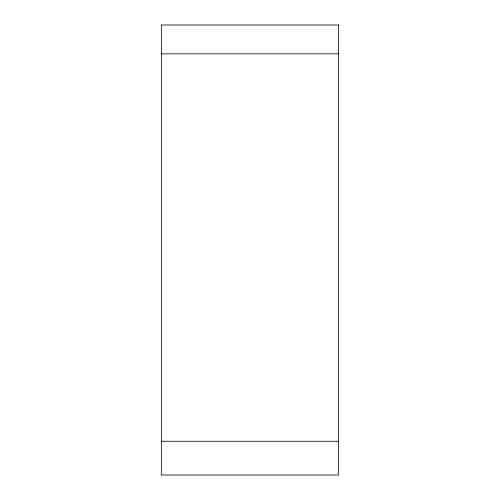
<?xml version="1.0" encoding="UTF-8"?>
<svg xmlns="http://www.w3.org/2000/svg" width="500" height="500" viewBox="0 0 500 500"><rect width="100%" height="100%" fill="white"/><g stroke="black" fill="none" stroke-linecap="round" stroke-linejoin="round"><path stroke-width="0.75" d="M161.356 53.837L338.644 53.837M161.356 441.262L338.644 441.262M338.644 25L161.356 25L161.356 475L338.644 475L338.644 25"/></g></svg>
